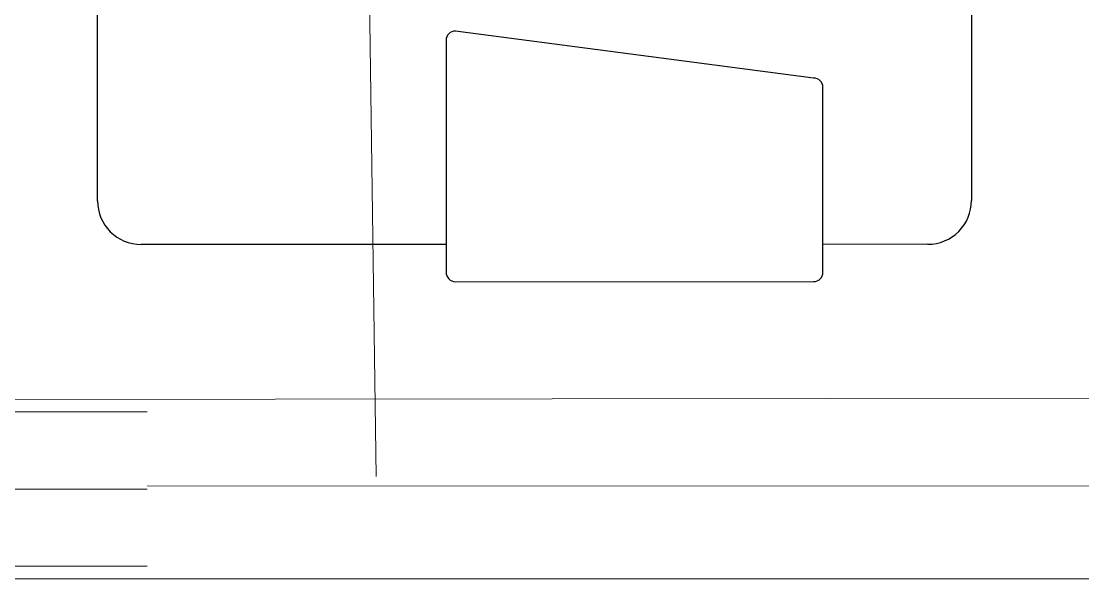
# Model space of a CAD drawing. Header units: inches. Extents: x 164.3 to 247.9, y 15.6 to 56.7.
# Drawn here: x 210.895 to 211.657, y 37.212 to 37.613 of the extents above; entities that cross this region are included whole.
import ezdxf

# ---------------------------------------------------------------- set-up
doc = ezdxf.new("R2010")
doc.units = ezdxf.units.IN
doc.header["$MEASUREMENT"] = 0
doc.set_wipeout_variables(frame=1)
doc.layers.get('0').update_dxf_attribs({"lineweight": 0})
for name, color, linetype, lineweight in [('WALL 1 100', 250, 'Continuous', 9), ('окно', 7, 'Continuous', 9), ('провода', 1, 'Continuous', 5)]:
    doc.layers.add(name, color=color, linetype=linetype, lineweight=lineweight)

# ---------------------------------------------------------------- blocks, each defined once
blk = doc.blocks.new('*U37')
blk.add_wipeout([(-69.25, 69.81), (69.25, 69.81), (69.25, -5), (-69.25, -5)]).dxf.layer = 'окно'
at = {"layer": 'окно'}
for p, q in [((-69.25, 64.81), (69.25, 64.81)), ((-69.25, 32.41), (69.25, 32.41)), ((-69.25, 0), (69.25, 0))]:
    blk.add_line(p, q, dxfattribs=at)

msp = doc.modelspace()

# ---------------------------------------------------------------- linework, layer by layer
at = {"color": 7, "linetype": 'ByBlock', "lineweight": -2}
for p, q in [((211.57708, 38.67656), (211.5773, 37.48378)), ((210.94952, 37.48367), (210.94944, 37.93731)), ((211.46382, 37.57173), (211.20665, 37.60552)), ((211.19988, 37.59875), (211.1999, 37.51308)), ((211.4706, 37.51313), (211.47059, 37.56496)), ((211.1999, 37.51308), (211.19991, 37.43234)), ((211.47061, 37.43239), (211.4706, 37.51313)), ((211.19991, 37.45233), (210.98091, 37.45229)), ((211.54591, 37.45239), (211.47061, 37.45237)), ((211.20668, 37.42557), (211.46384, 37.42562))]:
    msp.add_line(p, q, dxfattribs=at)
for centre, radius, start, end in [((211.20665, 37.59875), 0.00677, 90.01034, 180.01034), ((211.46383, 37.56497), 0.00676, 359.94683, 90.07386), ((210.98091, 37.48367), 0.03139, 180.01034, 270.01034), ((211.54591, 37.48378), 0.03139, 270.01034, 0.01034), ((211.20668, 37.43234), 0.00677, 180.01034, 270.01034), ((211.46384, 37.43238), 0.00677, 270.01034, 0.01034)]:
    msp.add_arc(centre, radius, start, end, dxfattribs=at)
at = {"layer": 'WALL 1 100', "color": 0}
for p, q in [((228.126, 37.35975), (209.40533, 37.33946)), ((228.12282, 37.21232), (209.2538, 37.21232))]:
    msp.add_line(p, q, dxfattribs=at)
at = {"layer": 'провода', "color": 1}
for p, q in [((211.14959, 37.28567), (211.14371, 37.70672)), ((209.32802, 37.27931), (220.76831, 37.27703))]:
    msp.add_line(p, q, dxfattribs=at)

# ---------------------------------------------------------------- next in the draw order: block references
at = {"layer": 'провода', "color": 7, "linetype": 'ByBlock', "lineweight": 0, "xscale": 0.001706489199781909, "yscale": 0.001706489199781909, "zscale": 0.001706489199781909}
msp.add_blockref('*U37', (210.86693, 37.22143), dxfattribs=at)

doc.saveas('drawing.dxf')
